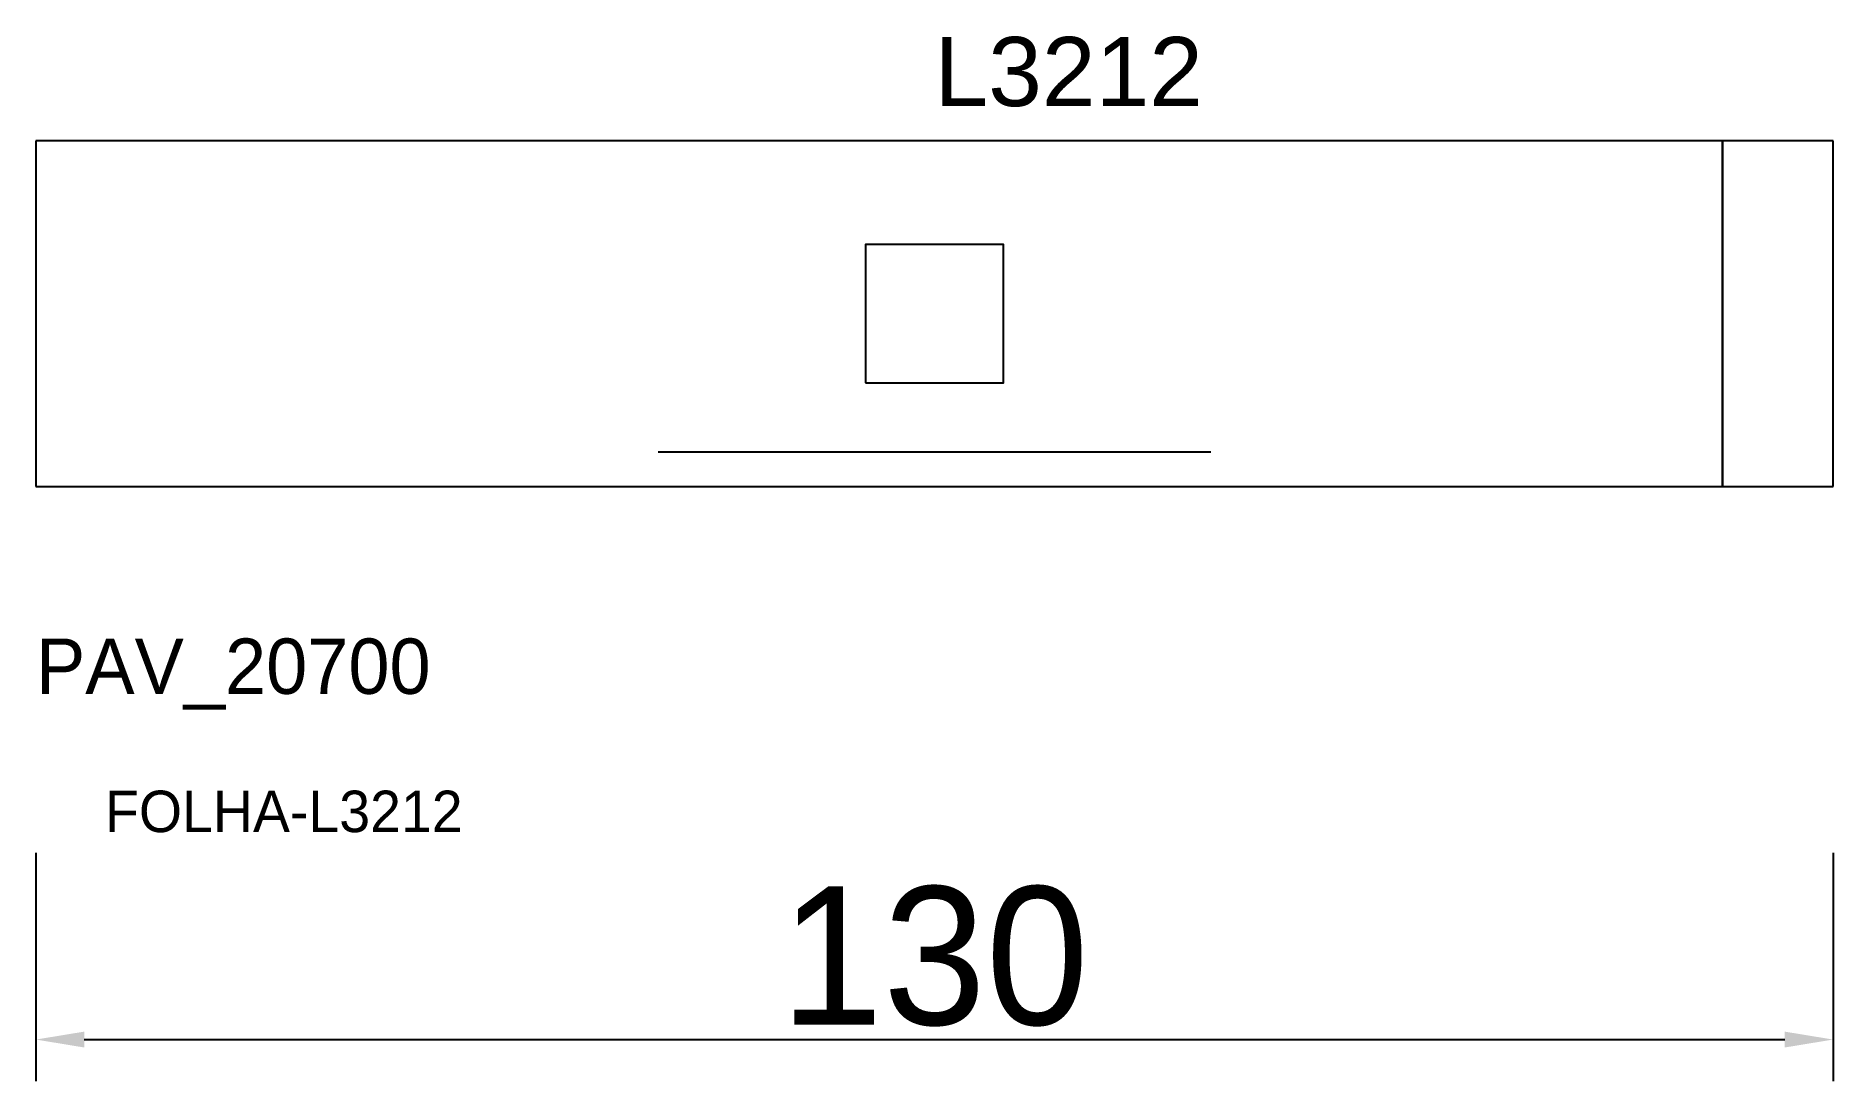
# Model space of a CAD drawing. Header units: metres. Extents: x 222 to 352, y 134 to 209.
import ezdxf

# ---------------------------------------------------------------- set-up
doc = ezdxf.new("R2010")
doc.units = ezdxf.units.M
for name, color, linetype in [('3', 3, 'CONTINUOUS'), ('COTA', 241, 'CONTINUOUS'), ('FOLHA', 255, 'CONTINUOUS'), ('Hachura', 251, 'CONTINUOUS'), ('NOMENCLATURA', 7, 'CONTINUOUS'), ('Nível', 160, 'CONTINUOUS'), ('Painéis', 200, 'CONTINUOUS'), ('Pilares', 5, 'CONTINUOUS'), ('SARR_2.2x7', 40, 'CONTINUOUS')]:
    doc.layers.add(name, color=color, linetype=linetype)
doc.styles.add('ARIAL', font='Arial.ttf')
doc.dimstyles.new('EZ DXF', dxfattribs={"dimtxt": 10, "dimasz": 3.5, "dimexe": 3, "dimexo": 1.5, "dimgap": 1, "dimtad": 1, "dimdec": 1, "dimdsep": 46, "dimcen": 2.5, "dimazin": 3, "dimtfac": 1, "dimtmove": 0, "dimatfit": 3})

msp = doc.modelspace()

# ---------------------------------------------------------------- hatches: boundary and pattern name
at = {"layer": 'Hachura'}
h = msp.add_hatch(dxfattribs=at)
h.set_pattern_fill('ANSI31', scale=50)
h.paths.add_polyline_path([(222.2, 176.5), (352.2, 176.5), (352.2, 201.5), (222.2, 201.5)])
h = msp.add_hatch(dxfattribs=at)
h.set_pattern_fill('ANSI31', scale=50)
h.paths.add_polyline_path([(222.2, 176.5), (352.2, 176.5), (352.2, 201.5), (222.2, 201.5)])

# ---------------------------------------------------------------- linework, layer by layer
at = {"layer": '3'}
msp.add_lwpolyline([(344.2, 176.5), (344.2, 201.5)], close=True, dxfattribs=at)
msp.add_lwpolyline([(344.2, 176.5), (344.2, 201.5)], close=True, dxfattribs=at)
at = {"layer": 'Painéis', "color": 200}
for p, q in [((352.2, 201.5), (222.2, 201.5)), ((222.2, 201.5), (222.2, 176.5)), ((352.2, 201.5), (222.2, 201.5)), ((222.2, 201.5), (222.2, 176.5)), ((352.2, 176.5), (352.2, 201.5)), ((352.2, 176.5), (352.2, 201.5)), ((222.2, 176.5), (352.2, 176.5)), ((222.2, 176.5), (352.2, 176.5))]:
    msp.add_line(p, q, dxfattribs=at)
at = {"layer": 'Pilares'}
msp.add_lwpolyline([(282.2, 184), (292.2, 184), (292.2, 194), (282.2, 194)], close=True, dxfattribs=at)
msp.add_lwpolyline([(282.2, 184), (292.2, 184), (292.2, 194), (282.2, 194)], close=True, dxfattribs=at)
at = {"layer": 'SARR_2.2x7'}
msp.add_line((267.2, 179), (307.2, 179), dxfattribs=at)
msp.add_line((267.2, 179), (307.2, 179), dxfattribs=at)

# ---------------------------------------------------------------- texts
at = {"layer": 'FOLHA'}
msp.add_text('FOLHA-L3212', height=3, dxfattribs=at).set_placement((227.2, 151.5))
msp.add_text('FOLHA-L3212', height=3, dxfattribs=at).set_placement((227.2, 151.5))
at = {"layer": 'NOMENCLATURA', "insert": (287.2, 209), "char_height": 5, "attachment_point": 1, "style": 'ARIAL'}
msp.add_mtext('L3212', dxfattribs=at)
msp.add_mtext('L3212', dxfattribs=at)
at = {"layer": 'Nível'}
msp.add_text('PAV_20700', height=4, dxfattribs=at).set_placement((222.2, 161.5))
msp.add_text('PAV_20700', height=4, dxfattribs=at).set_placement((222.2, 161.5))

# ---------------------------------------------------------------- dimensions: what is measured, and where the dimension line sits
at = {"layer": 'COTA'}
msp.add_linear_dim(base=(222.2, 136.5), p1=(222.2, 151.5), p2=(352.2, 151.5), dimstyle='EZ DXF', dxfattribs=at).render()
msp.add_linear_dim(base=(222.2, 136.5), p1=(222.2, 151.5), p2=(352.2, 151.5), dimstyle='EZ DXF', dxfattribs=at).render()

doc.saveas('drawing.dxf')
